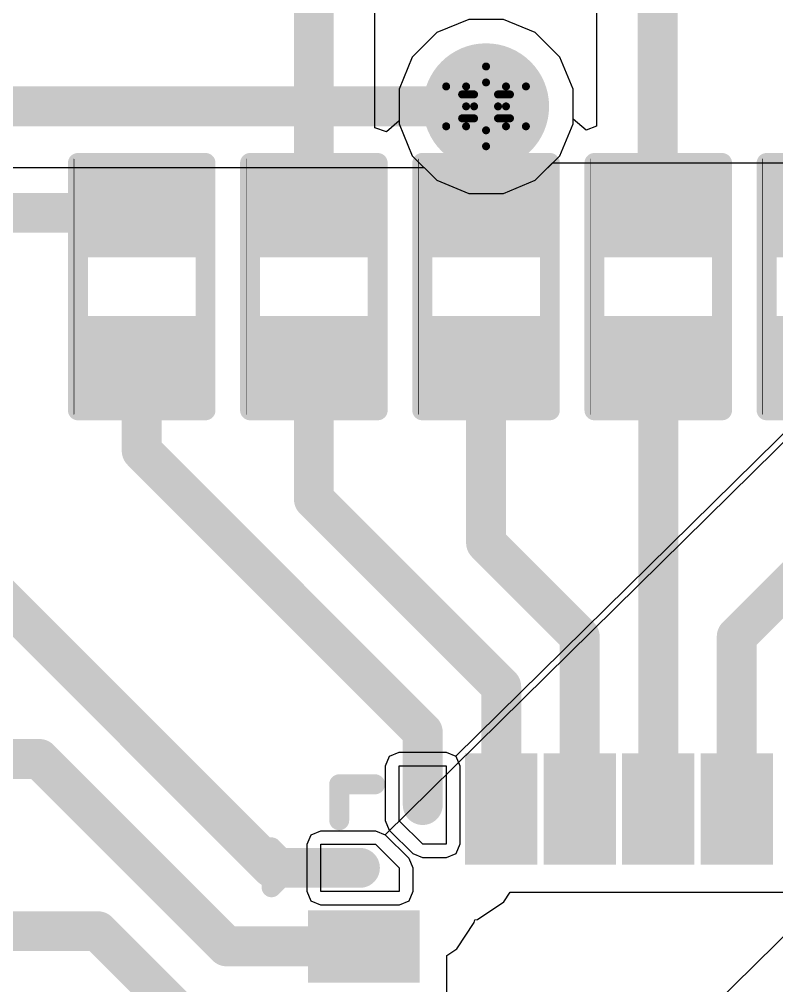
# Model space of a CAD drawing. Header units: inches. Extents: x -5 to 5328, y -4 to 5281.
# Drawn here: x 9.34 to 14.17, y 43.86 to 50.02 of the extents above; entities that cross this region are included whole.
import ezdxf

# ---------------------------------------------------------------- set-up
doc = ezdxf.new("R2010")
doc.units = ezdxf.units.IN
for name, color, linetype in [('Bottom Layer', 5, 'Continuous'), ('Bottom Solder', 6, 'Continuous'), ('Drill Drawing', 1, 'Continuous'), ('Layer 1', 16, 'Continuous'), ('Layer 2', 76, 'Continuous'), ('Top Layer', 1, 'Continuous'), ('Top Overlay', 2, 'Continuous'), ('Top Paste', 8, 'Continuous'), ('Top Solder', 216, 'Continuous'), ('Via Holes', 16, 'Continuous')]:
    doc.layers.add(name, color=color, linetype=linetype)

# ---------------------------------------------------------------- blocks, each defined once
blk = doc.blocks.new('28_UFQFPN__4_4__7')
at = {"layer": 'Top Layer'}
for points in [[(-0.85, 2.15), (-0.85, 1.6), (-1.15, 1.6), (-1.15, 2.15)], [(-0.35, 2.15), (-0.35, 1.6), (-0.65, 1.6), (-0.65, 2.15)], [(0.15, 2.15), (0.15, 1.6), (-0.15, 1.6), (-0.15, 2.15)], [(0.65, 2.15), (0.65, 1.6), (0.35, 1.6), (0.35, 2.15)], [(-1.45, 1.95), (-1.45, 1.85), (-1.55, 1.85), (-1.55, 1.95)], [(-1.95, 1.55), (-1.85, 1.55), (-1.85, 1.45), (-1.95, 1.45)], [(-2.15, 1.15), (-1.6, 1.15), (-1.6, 0.85), (-2.15, 0.85)]]:
    blk.add_hatch(color=1, dxfattribs=at).paths.add_polyline_path(points)
at = {"layer": 'Top Paste'}
for points in [[(-0.85, 2.15), (-0.85, 1.6), (-1.15, 1.6), (-1.15, 2.15)], [(-0.35, 2.15), (-0.35, 1.6), (-0.65, 1.6), (-0.65, 2.15)], [(0.15, 2.15), (0.15, 1.6), (-0.15, 1.6), (-0.15, 2.15)], [(0.65, 2.15), (0.65, 1.6), (0.35, 1.6), (0.35, 2.15)], [(-2.15, 1.15), (-1.6, 1.15), (-1.6, 0.85), (-2.15, 0.85)]]:
    blk.add_hatch(color=8, dxfattribs=at).paths.add_polyline_path(points)
at = {"layer": 'Top Solder'}
for points in [[(-0.77, 2.23), (-0.77, 1.52), (-1.23, 1.52), (-1.23, 2.23)], [(-0.27, 2.23), (-0.27, 1.52), (-0.73, 1.52), (-0.73, 2.23)], [(0.23, 2.23), (0.23, 1.52), (-0.23, 1.52), (-0.23, 2.23)], [(0.73, 2.23), (0.73, 1.52), (0.27, 1.52), (0.27, 2.23)], [(-2.23, 1.23), (-1.52, 1.23), (-1.52, 0.77), (-2.23, 0.77)]]:
    blk.add_hatch(color=216, dxfattribs=at).paths.add_polyline_path(points)
at = {"layer": 'Top Layer'}
for p, q in [((-1.65, 1.8), (-1.65, 2.15)), ((-1.65, 2.15), (-1.35, 2.15)), ((-1.35, 2.15), (-1.35, 1.65)), ((-1.5, 1.65), (-1.65, 1.8)), ((-2.15, 1.35), (-2.15, 1.65)), ((-2.15, 1.65), (-1.8, 1.65)), ((-1.8, 1.65), (-1.65, 1.5)), ((-1.35, 1.65), (-1.5, 1.65)), ((-1.65, 1.5), (-1.65, 1.35)), ((-1.65, 1.35), (-2.15, 1.35))]:
    blk.add_line(p, q, dxfattribs=at)
at = {"layer": 'Top Overlay'}
for points in [[(-2.032, 1.8034, 0.127, 0.127, 0), (-2.032, 2.032, 0.127, 0.127, 0)], [(-2.032, 2.032, 0.127, 0.127, 0), (-1.8034, 2.032, 0.127, 0.127, 0)], [(-2.4629, 1.6306, 0.127, 0.127, 0), (-2.3359, 1.5036, 0.127, 0.127, 0)], [(-2.4629, 1.3766, 0.127, 0.127, 0), (-2.4629, 1.6306, 0.127, 0.127, 0)], [(-2.4629, 1.3766, 0.127, 0.127, 0), (-2.3359, 1.5036, 0.127, 0.127, 0)]]:
    blk.add_lwpolyline(points, format="xyseb", dxfattribs=at)
for points in [[(-2.0638, 2.032, 0.0635, 0.0635, 1), (-2.0002, 2.032, 0.0635, 0.0635, 1)], [(-2.0638, 2.032, 0.0635, 0.0635, 1), (-2.0002, 2.032, 0.0635, 0.0635, 1)], [(-1.8352, 2.032, 0.0635, 0.0635, 1), (-1.7716, 2.032, 0.0635, 0.0635, 1)], [(-2.0638, 1.8034, 0.0635, 0.0635, 1), (-2.0002, 1.8034, 0.0635, 0.0635, 1)], [(-2.4947, 1.6306, 0.0635, 0.0635, 1), (-2.4312, 1.6306, 0.0635, 0.0635, 1)], [(-2.4947, 1.6306, 0.0635, 0.0635, 1), (-2.4312, 1.6306, 0.0635, 0.0635, 1)], [(-2.3677, 1.5036, 0.0635, 0.0635, 1), (-2.3042, 1.5036, 0.0635, 0.0635, 1)], [(-2.3677, 1.5036, 0.0635, 0.0635, 1), (-2.3042, 1.5036, 0.0635, 0.0635, 1)], [(-2.4947, 1.3766, 0.0635, 0.0635, 1), (-2.4312, 1.3766, 0.0635, 0.0635, 1)], [(-2.4947, 1.3766, 0.0635, 0.0635, 1), (-2.4312, 1.3766, 0.0635, 0.0635, 1)]]:
    blk.add_lwpolyline(points, format="xyseb", close=True, dxfattribs=at)
at = {"layer": 'Top Solder'}
for p, q in [((-1.7388, 1.7112), (5314.1234, 5237.7641)), ((-1.5888, -1.2888), (5314.1234, 5237.7641)), ((-1.2888, 2.2112), (5314.1234, 5237.7641)), ((-1.7112, 2.2112), (-1.65, 2.2366)), ((-1.65, 2.2366), (-1.35, 2.2366)), ((-1.35, 2.2366), (-1.2888, 2.2112)), ((-1.7366, 2.15), (-1.7112, 2.2112)), ((-1.2888, 2.2112), (-1.2634, 2.15)), ((-1.7366, 1.8), (-1.7366, 2.15)), ((-1.2634, 2.15), (-1.2634, 1.65)), ((-1.7112, 1.7388), (-1.7366, 1.8)), ((-2.2112, 1.7112), (-2.15, 1.7366)), ((-2.15, 1.7366), (-1.8, 1.7366)), ((-1.8, 1.7366), (-1.7388, 1.7112)), ((-1.5612, 1.5888), (-1.7112, 1.7388)), ((-2.2366, 1.65), (-2.2112, 1.7112)), ((-1.7388, 1.7112), (-1.5888, 1.5612)), ((-2.2366, 1.35), (-2.2366, 1.65)), ((-1.2634, 1.65), (-1.2888, 1.5888)), ((-1.5888, 1.5612), (-1.5634, 1.5)), ((-1.5, 1.5634), (-1.5612, 1.5888)), ((-1.35, 1.5634), (-1.5, 1.5634)), ((-1.2888, 1.5888), (-1.35, 1.5634)), ((-1.5634, 1.5), (-1.5634, 1.35)), ((-2.2112, 1.2888), (-2.2366, 1.35)), ((-1.5634, 1.35), (-1.5888, 1.2888)), ((-2.15, 1.2634), (-2.2112, 1.2888)), ((-1.65, 1.2634), (-2.15, 1.2634)), ((-1.5888, 1.2888), (-1.65, 1.2634))]:
    blk.add_line(p, q, dxfattribs=at)
blk = doc.blocks.new('R___0402_48')
at = {"layer": 'Top Layer'}
for points in [[(-0.6985, -0.3175), (-0.6985, 0.3175), (-0.2413, 0.3175), (-0.2413, -0.3175)], [(0.2413, -0.3175), (0.2413, 0.3175), (0.6985, 0.3175), (0.6985, -0.3175)]]:
    blk.add_hatch(color=1, dxfattribs=at).paths.add_polyline_path(points)
at = {"layer": 'Top Paste'}
for points in [[(-0.6985, -0.3175), (-0.6985, 0.3175), (-0.2413, 0.3175), (-0.2413, -0.3175)], [(0.2413, -0.3175), (0.2413, 0.3175), (0.6985, 0.3175), (0.6985, -0.3175)]]:
    blk.add_hatch(color=8, dxfattribs=at).paths.add_polyline_path(points)
at = {"layer": 'Top Solder'}
for points in [[(-0.7535, -0.3725), (-0.7535, 0.3725), (-0.1863, 0.3725), (-0.1863, -0.3725)], [(0.1863, -0.3725), (0.1863, 0.3725), (0.7535, 0.3725), (0.7535, -0.3725)]]:
    blk.add_hatch(color=216, dxfattribs=at).paths.add_polyline_path(points)
at = {"layer": 'Top Overlay'}
for points in [[(-0.7874, -0.4064, 0.127, 0.127, 0), (-0.7874, 0.4064, 0.127, 0.127, 0)], [(0.7874, 0.4064, 0.127, 0.127, 0), (-0.7874, 0.4064, 0.127, 0.127, 0)], [(0.7874, -0.4064, 0.127, 0.127, 0), (0.7874, 0.4064, 0.127, 0.127, 0)], [(0.7874, -0.4064, 0.127, 0.127, 0), (-0.7874, -0.4064, 0.127, 0.127, 0)], [(0.8128, -0.4318, 0.00323, 0.00323, 0), (-0.8128, -0.4318, 0.00323, 0.00323, 0)]]:
    blk.add_lwpolyline(points, format="xyseb", dxfattribs=at)
for points in [[(-0.8191, 0.4064, 0.0635, 0.0635, 1), (-0.7556, 0.4064, 0.0635, 0.0635, 1)], [(-0.8191, 0.4064, 0.0635, 0.0635, 1), (-0.7556, 0.4064, 0.0635, 0.0635, 1)], [(0.7556, 0.4064, 0.0635, 0.0635, 1), (0.8191, 0.4064, 0.0635, 0.0635, 1)], [(0.7556, 0.4064, 0.0635, 0.0635, 1), (0.8191, 0.4064, 0.0635, 0.0635, 1)], [(-0.8191, -0.4064, 0.0635, 0.0635, 1), (-0.7556, -0.4064, 0.0635, 0.0635, 1)], [(-0.8191, -0.4064, 0.0635, 0.0635, 1), (-0.7556, -0.4064, 0.0635, 0.0635, 1)], [(0.7556, -0.4064, 0.0635, 0.0635, 1), (0.8191, -0.4064, 0.0635, 0.0635, 1)], [(0.7556, -0.4064, 0.0635, 0.0635, 1), (0.8191, -0.4064, 0.0635, 0.0635, 1)], [(-0.8136, -0.4318, 0.00161, 0.00161, 1), (-0.812, -0.4318, 0.00161, 0.00161, 1)], [(0.812, -0.4318, 0.00161, 0.00161, 1), (0.8136, -0.4318, 0.00161, 0.00161, 1)]]:
    blk.add_lwpolyline(points, format="xyseb", close=True, dxfattribs=at)
blk = doc.blocks.new('R___0402_50')
at = {"layer": 'Top Layer'}
for points in [[(-0.6985, -0.3175), (-0.6985, 0.3175), (-0.2413, 0.3175), (-0.2413, -0.3175)], [(0.2413, -0.3175), (0.2413, 0.3175), (0.6985, 0.3175), (0.6985, -0.3175)]]:
    blk.add_hatch(color=1, dxfattribs=at).paths.add_polyline_path(points)
at = {"layer": 'Top Paste'}
for points in [[(-0.6985, -0.3175), (-0.6985, 0.3175), (-0.2413, 0.3175), (-0.2413, -0.3175)], [(0.2413, -0.3175), (0.2413, 0.3175), (0.6985, 0.3175), (0.6985, -0.3175)]]:
    blk.add_hatch(color=8, dxfattribs=at).paths.add_polyline_path(points)
at = {"layer": 'Top Solder'}
for points in [[(-0.7535, -0.3725), (-0.7535, 0.3725), (-0.1863, 0.3725), (-0.1863, -0.3725)], [(0.1863, -0.3725), (0.1863, 0.3725), (0.7535, 0.3725), (0.7535, -0.3725)]]:
    blk.add_hatch(color=216, dxfattribs=at).paths.add_polyline_path(points)
at = {"layer": 'Top Overlay'}
for points in [[(-0.7874, -0.4064, 0.127, 0.127, 0), (-0.7874, 0.4064, 0.127, 0.127, 0)], [(0.7874, 0.4064, 0.127, 0.127, 0), (-0.7874, 0.4064, 0.127, 0.127, 0)], [(0.7874, -0.4064, 0.127, 0.127, 0), (0.7874, 0.4064, 0.127, 0.127, 0)], [(0.7874, -0.4064, 0.127, 0.127, 0), (-0.7874, -0.4064, 0.127, 0.127, 0)], [(0.8128, -0.4318, 0.00323, 0.00323, 0), (-0.8128, -0.4318, 0.00323, 0.00323, 0)]]:
    blk.add_lwpolyline(points, format="xyseb", dxfattribs=at)
for points in [[(-0.8191, 0.4064, 0.0635, 0.0635, 1), (-0.7556, 0.4064, 0.0635, 0.0635, 1)], [(-0.8191, 0.4064, 0.0635, 0.0635, 1), (-0.7556, 0.4064, 0.0635, 0.0635, 1)], [(0.7556, 0.4064, 0.0635, 0.0635, 1), (0.8191, 0.4064, 0.0635, 0.0635, 1)], [(0.7556, 0.4064, 0.0635, 0.0635, 1), (0.8191, 0.4064, 0.0635, 0.0635, 1)], [(-0.8191, -0.4064, 0.0635, 0.0635, 1), (-0.7556, -0.4064, 0.0635, 0.0635, 1)], [(-0.8191, -0.4064, 0.0635, 0.0635, 1), (-0.7556, -0.4064, 0.0635, 0.0635, 1)], [(0.7556, -0.4064, 0.0635, 0.0635, 1), (0.8191, -0.4064, 0.0635, 0.0635, 1)], [(0.7556, -0.4064, 0.0635, 0.0635, 1), (0.8191, -0.4064, 0.0635, 0.0635, 1)], [(-0.8136, -0.4318, 0.00161, 0.00161, 1), (-0.812, -0.4318, 0.00161, 0.00161, 1)], [(0.812, -0.4318, 0.00161, 0.00161, 1), (0.8136, -0.4318, 0.00161, 0.00161, 1)]]:
    blk.add_lwpolyline(points, format="xyseb", close=True, dxfattribs=at)
blk = doc.blocks.new('R___0402_52')
at = {"layer": 'Top Layer'}
for points in [[(-0.6985, -0.3175), (-0.6985, 0.3175), (-0.2413, 0.3175), (-0.2413, -0.3175)], [(0.2413, -0.3175), (0.2413, 0.3175), (0.6985, 0.3175), (0.6985, -0.3175)]]:
    blk.add_hatch(color=1, dxfattribs=at).paths.add_polyline_path(points)
at = {"layer": 'Top Paste'}
for points in [[(-0.6985, -0.3175), (-0.6985, 0.3175), (-0.2413, 0.3175), (-0.2413, -0.3175)], [(0.2413, -0.3175), (0.2413, 0.3175), (0.6985, 0.3175), (0.6985, -0.3175)]]:
    blk.add_hatch(color=8, dxfattribs=at).paths.add_polyline_path(points)
at = {"layer": 'Top Solder'}
for points in [[(-0.7535, -0.3725), (-0.7535, 0.3725), (-0.1863, 0.3725), (-0.1863, -0.3725)], [(0.1863, -0.3725), (0.1863, 0.3725), (0.7535, 0.3725), (0.7535, -0.3725)]]:
    blk.add_hatch(color=216, dxfattribs=at).paths.add_polyline_path(points)
at = {"layer": 'Top Overlay'}
for points in [[(-0.7874, -0.4064, 0.127, 0.127, 0), (-0.7874, 0.4064, 0.127, 0.127, 0)], [(0.7874, 0.4064, 0.127, 0.127, 0), (-0.7874, 0.4064, 0.127, 0.127, 0)], [(0.7874, -0.4064, 0.127, 0.127, 0), (0.7874, 0.4064, 0.127, 0.127, 0)], [(0.7874, -0.4064, 0.127, 0.127, 0), (-0.7874, -0.4064, 0.127, 0.127, 0)], [(0.8128, -0.4318, 0.00323, 0.00323, 0), (-0.8128, -0.4318, 0.00323, 0.00323, 0)]]:
    blk.add_lwpolyline(points, format="xyseb", dxfattribs=at)
for points in [[(-0.8191, 0.4064, 0.0635, 0.0635, 1), (-0.7556, 0.4064, 0.0635, 0.0635, 1)], [(-0.8191, 0.4064, 0.0635, 0.0635, 1), (-0.7556, 0.4064, 0.0635, 0.0635, 1)], [(0.7556, 0.4064, 0.0635, 0.0635, 1), (0.8191, 0.4064, 0.0635, 0.0635, 1)], [(0.7556, 0.4064, 0.0635, 0.0635, 1), (0.8191, 0.4064, 0.0635, 0.0635, 1)], [(-0.8191, -0.4064, 0.0635, 0.0635, 1), (-0.7556, -0.4064, 0.0635, 0.0635, 1)], [(-0.8191, -0.4064, 0.0635, 0.0635, 1), (-0.7556, -0.4064, 0.0635, 0.0635, 1)], [(0.7556, -0.4064, 0.0635, 0.0635, 1), (0.8191, -0.4064, 0.0635, 0.0635, 1)], [(0.7556, -0.4064, 0.0635, 0.0635, 1), (0.8191, -0.4064, 0.0635, 0.0635, 1)], [(-0.8136, -0.4318, 0.00161, 0.00161, 1), (-0.812, -0.4318, 0.00161, 0.00161, 1)], [(0.812, -0.4318, 0.00161, 0.00161, 1), (0.8136, -0.4318, 0.00161, 0.00161, 1)]]:
    blk.add_lwpolyline(points, format="xyseb", close=True, dxfattribs=at)
blk = doc.blocks.new('R___0402_55')
at = {"layer": 'Top Layer'}
for points in [[(-0.6985, -0.3175), (-0.6985, 0.3175), (-0.2413, 0.3175), (-0.2413, -0.3175)], [(0.2413, -0.3175), (0.2413, 0.3175), (0.6985, 0.3175), (0.6985, -0.3175)]]:
    blk.add_hatch(color=1, dxfattribs=at).paths.add_polyline_path(points)
at = {"layer": 'Top Paste'}
for points in [[(-0.6985, -0.3175), (-0.6985, 0.3175), (-0.2413, 0.3175), (-0.2413, -0.3175)], [(0.2413, -0.3175), (0.2413, 0.3175), (0.6985, 0.3175), (0.6985, -0.3175)]]:
    blk.add_hatch(color=8, dxfattribs=at).paths.add_polyline_path(points)
at = {"layer": 'Top Solder'}
for points in [[(-0.7535, -0.3725), (-0.7535, 0.3725), (-0.1863, 0.3725), (-0.1863, -0.3725)], [(0.1863, -0.3725), (0.1863, 0.3725), (0.7535, 0.3725), (0.7535, -0.3725)]]:
    blk.add_hatch(color=216, dxfattribs=at).paths.add_polyline_path(points)
at = {"layer": 'Top Overlay'}
for points in [[(-0.7874, -0.4064, 0.127, 0.127, 0), (-0.7874, 0.4064, 0.127, 0.127, 0)], [(0.7874, 0.4064, 0.127, 0.127, 0), (-0.7874, 0.4064, 0.127, 0.127, 0)], [(0.7874, -0.4064, 0.127, 0.127, 0), (0.7874, 0.4064, 0.127, 0.127, 0)], [(0.7874, -0.4064, 0.127, 0.127, 0), (-0.7874, -0.4064, 0.127, 0.127, 0)], [(0.8128, -0.4318, 0.00323, 0.00323, 0), (-0.8128, -0.4318, 0.00323, 0.00323, 0)]]:
    blk.add_lwpolyline(points, format="xyseb", dxfattribs=at)
for points in [[(-0.8191, 0.4064, 0.0635, 0.0635, 1), (-0.7556, 0.4064, 0.0635, 0.0635, 1)], [(-0.8191, 0.4064, 0.0635, 0.0635, 1), (-0.7556, 0.4064, 0.0635, 0.0635, 1)], [(0.7556, 0.4064, 0.0635, 0.0635, 1), (0.8191, 0.4064, 0.0635, 0.0635, 1)], [(0.7556, 0.4064, 0.0635, 0.0635, 1), (0.8191, 0.4064, 0.0635, 0.0635, 1)], [(-0.8191, -0.4064, 0.0635, 0.0635, 1), (-0.7556, -0.4064, 0.0635, 0.0635, 1)], [(-0.8191, -0.4064, 0.0635, 0.0635, 1), (-0.7556, -0.4064, 0.0635, 0.0635, 1)], [(0.7556, -0.4064, 0.0635, 0.0635, 1), (0.8191, -0.4064, 0.0635, 0.0635, 1)], [(0.7556, -0.4064, 0.0635, 0.0635, 1), (0.8191, -0.4064, 0.0635, 0.0635, 1)], [(-0.8136, -0.4318, 0.00161, 0.00161, 1), (-0.812, -0.4318, 0.00161, 0.00161, 1)], [(0.812, -0.4318, 0.00161, 0.00161, 1), (0.8136, -0.4318, 0.00161, 0.00161, 1)]]:
    blk.add_lwpolyline(points, format="xyseb", close=True, dxfattribs=at)
blk = doc.blocks.new('R___0402_57')
at = {"layer": 'Top Layer'}
for points in [[(-0.6985, -0.3175), (-0.6985, 0.3175), (-0.2413, 0.3175), (-0.2413, -0.3175)], [(0.2413, -0.3175), (0.2413, 0.3175), (0.6985, 0.3175), (0.6985, -0.3175)]]:
    blk.add_hatch(color=1, dxfattribs=at).paths.add_polyline_path(points)
at = {"layer": 'Top Paste'}
for points in [[(-0.6985, -0.3175), (-0.6985, 0.3175), (-0.2413, 0.3175), (-0.2413, -0.3175)], [(0.2413, -0.3175), (0.2413, 0.3175), (0.6985, 0.3175), (0.6985, -0.3175)]]:
    blk.add_hatch(color=8, dxfattribs=at).paths.add_polyline_path(points)
at = {"layer": 'Top Solder'}
for points in [[(-0.7535, -0.3725), (-0.7535, 0.3725), (-0.1863, 0.3725), (-0.1863, -0.3725)], [(0.1863, -0.3725), (0.1863, 0.3725), (0.7535, 0.3725), (0.7535, -0.3725)]]:
    blk.add_hatch(color=216, dxfattribs=at).paths.add_polyline_path(points)
at = {"layer": 'Top Overlay'}
for points in [[(-0.7874, -0.4064, 0.127, 0.127, 0), (-0.7874, 0.4064, 0.127, 0.127, 0)], [(0.7874, 0.4064, 0.127, 0.127, 0), (-0.7874, 0.4064, 0.127, 0.127, 0)], [(0.7874, -0.4064, 0.127, 0.127, 0), (0.7874, 0.4064, 0.127, 0.127, 0)], [(0.7874, -0.4064, 0.127, 0.127, 0), (-0.7874, -0.4064, 0.127, 0.127, 0)], [(0.8128, -0.4318, 0.00323, 0.00323, 0), (-0.8128, -0.4318, 0.00323, 0.00323, 0)]]:
    blk.add_lwpolyline(points, format="xyseb", dxfattribs=at)
for points in [[(-0.8191, 0.4064, 0.0635, 0.0635, 1), (-0.7556, 0.4064, 0.0635, 0.0635, 1)], [(-0.8191, 0.4064, 0.0635, 0.0635, 1), (-0.7556, 0.4064, 0.0635, 0.0635, 1)], [(0.7556, 0.4064, 0.0635, 0.0635, 1), (0.8191, 0.4064, 0.0635, 0.0635, 1)], [(0.7556, 0.4064, 0.0635, 0.0635, 1), (0.8191, 0.4064, 0.0635, 0.0635, 1)], [(-0.8191, -0.4064, 0.0635, 0.0635, 1), (-0.7556, -0.4064, 0.0635, 0.0635, 1)], [(-0.8191, -0.4064, 0.0635, 0.0635, 1), (-0.7556, -0.4064, 0.0635, 0.0635, 1)], [(0.7556, -0.4064, 0.0635, 0.0635, 1), (0.8191, -0.4064, 0.0635, 0.0635, 1)], [(0.7556, -0.4064, 0.0635, 0.0635, 1), (0.8191, -0.4064, 0.0635, 0.0635, 1)], [(-0.8136, -0.4318, 0.00161, 0.00161, 1), (-0.812, -0.4318, 0.00161, 0.00161, 1)], [(0.812, -0.4318, 0.00161, 0.00161, 1), (0.8136, -0.4318, 0.00161, 0.00161, 1)]]:
    blk.add_lwpolyline(points, format="xyseb", close=True, dxfattribs=at)

msp = doc.modelspace()

# ---------------------------------------------------------------- hatches: boundary and pattern name
at = {"layer": 'Bottom Layer'}
h = msp.add_hatch(color=5, dxfattribs=at)
edge = h.paths.add_edge_path()
edge.add_arc((12.3149, 49.4633), 0.3, 0, 360)
at = {"layer": 'Bottom Solder'}
h = msp.add_hatch(color=6, dxfattribs=at)
edge = h.paths.add_edge_path()
edge.add_arc((12.3149, 49.4633), 0.4016, 0, 360)
at = {"layer": 'Layer 1'}
h = msp.add_hatch(color=16, dxfattribs=at)
edge = h.paths.add_edge_path()
edge.add_arc((12.3149, 49.4633), 0.3, 0, 360)
at = {"layer": 'Layer 2'}
h = msp.add_hatch(color=76, dxfattribs=at)
edge = h.paths.add_edge_path()
edge.add_arc((12.3149, 49.4633), 0.3, 0, 360)
at = {"layer": 'Top Layer'}
h = msp.add_hatch(color=1, dxfattribs=at)
edge = h.paths.add_edge_path()
edge.add_arc((12.3149, 49.4633), 0.3, 0, 360)
at = {"layer": 'Top Solder'}
h = msp.add_hatch(color=216, dxfattribs=at)
edge = h.paths.add_edge_path()
edge.add_arc((12.3149, 49.4633), 0.4016, 0, 360)
at = {"layer": 'Via Holes'}
h = msp.add_hatch(color=7, dxfattribs=at)
edge = h.paths.add_edge_path()
edge.add_arc((12.3149, 49.4633), 0.15, 0, 360)

# ---------------------------------------------------------------- linework, layer by layer
at = {"layer": 'Bottom Layer'}
for p, q in [((12.6287, 48.9937), (12.7381, 49.103)), ((12.7381, 49.103), (18.5087, 49.103)), ((5.5213, 49.0748), (11.9199, 49.0748)), ((11.9199, 49.0748), (12.0011, 48.9937)), ((12.0011, 48.9937), (12.2047, 48.9093)), ((12.4251, 48.9093), (12.6287, 48.9937)), ((12.2047, 48.9093), (12.4251, 48.9093))]:
    msp.add_line(p, q, dxfattribs=at)
msp.add_lwpolyline([(5.3604, 49.4633, 0.254, 0.254, 0), (12.3149, 49.4633, 0.254, 0.254, 0)], format="xyseb", dxfattribs=at)
msp.add_lwpolyline([(12.2514, 49.4633, 0.127, 0.127, 1), (12.3784, 49.4633, 0.127, 0.127, 1)], format="xyseb", close=True, dxfattribs=at)
at = {"layer": 'Drill Drawing'}
for points in [[(12.1879, 49.5903, 0.0508, 0.0508, 0), (12.3149, 49.7173, 0.0508, 0.0508, 0)], [(12.3149, 49.7173, 0.0508, 0.0508, 0), (12.4419, 49.5903, 0.0508, 0.0508, 0)], [(12.0609, 49.5903, 0.0508, 0.0508, 0), (12.1879, 49.4633, 0.0508, 0.0508, 0)], [(12.0609, 49.5903, 0.0508, 0.0508, 0), (12.1879, 49.5903, 0.0508, 0.0508, 0)], [(12.2387, 49.5395, 0.0508, 0.0508, 0), (12.3149, 49.6157, 0.0508, 0.0508, 0)], [(12.3149, 49.6157, 0.0508, 0.0508, 0), (12.3911, 49.5395, 0.0508, 0.0508, 0)], [(12.4419, 49.5903, 0.0508, 0.0508, 0), (12.5689, 49.5903, 0.0508, 0.0508, 0)], [(12.4419, 49.4633, 0.0508, 0.0508, 0), (12.5689, 49.5903, 0.0508, 0.0508, 0)], [(12.1625, 49.5395, 0.0508, 0.0508, 0), (12.2387, 49.4633, 0.0508, 0.0508, 0)], [(12.1625, 49.5395, 0.0508, 0.0508, 0), (12.2387, 49.5395, 0.0508, 0.0508, 0)], [(12.3911, 49.5395, 0.0508, 0.0508, 0), (12.4673, 49.5395, 0.0508, 0.0508, 0)], [(12.3911, 49.4633, 0.0508, 0.0508, 0), (12.4673, 49.5395, 0.0508, 0.0508, 0)], [(12.0609, 49.3363, 0.0508, 0.0508, 0), (12.1879, 49.4633, 0.0508, 0.0508, 0)], [(12.1625, 49.3871, 0.0508, 0.0508, 0), (12.2387, 49.4633, 0.0508, 0.0508, 0)], [(12.3911, 49.4633, 0.0508, 0.0508, 0), (12.4673, 49.3871, 0.0508, 0.0508, 0)], [(12.4419, 49.4633, 0.0508, 0.0508, 0), (12.5689, 49.3363, 0.0508, 0.0508, 0)], [(12.1625, 49.3871, 0.0508, 0.0508, 0), (12.2387, 49.3871, 0.0508, 0.0508, 0)], [(12.2387, 49.3871, 0.0508, 0.0508, 0), (12.3149, 49.3109, 0.0508, 0.0508, 0)], [(12.3149, 49.3109, 0.0508, 0.0508, 0), (12.3911, 49.3871, 0.0508, 0.0508, 0)], [(12.3911, 49.3871, 0.0508, 0.0508, 0), (12.4673, 49.3871, 0.0508, 0.0508, 0)], [(12.0609, 49.3363, 0.0508, 0.0508, 0), (12.1879, 49.3363, 0.0508, 0.0508, 0)], [(12.1879, 49.3363, 0.0508, 0.0508, 0), (12.3149, 49.2093, 0.0508, 0.0508, 0)], [(12.3149, 49.2093, 0.0508, 0.0508, 0), (12.4419, 49.3363, 0.0508, 0.0508, 0)], [(12.4419, 49.3363, 0.0508, 0.0508, 0), (12.5689, 49.3363, 0.0508, 0.0508, 0)]]:
    msp.add_lwpolyline(points, format="xyseb", dxfattribs=at)
for points in [[(12.3022, 49.7173, 0.0254, 0.0254, 1), (12.3276, 49.7173, 0.0254, 0.0254, 1)], [(12.3022, 49.7173, 0.0254, 0.0254, 1), (12.3276, 49.7173, 0.0254, 0.0254, 1)], [(12.0482, 49.5903, 0.0254, 0.0254, 1), (12.0736, 49.5903, 0.0254, 0.0254, 1)], [(12.0482, 49.5903, 0.0254, 0.0254, 1), (12.0736, 49.5903, 0.0254, 0.0254, 1)], [(12.1752, 49.5903, 0.0254, 0.0254, 1), (12.2006, 49.5903, 0.0254, 0.0254, 1)], [(12.1752, 49.5903, 0.0254, 0.0254, 1), (12.2006, 49.5903, 0.0254, 0.0254, 1)], [(12.3022, 49.6157, 0.0254, 0.0254, 1), (12.3276, 49.6157, 0.0254, 0.0254, 1)], [(12.3022, 49.6157, 0.0254, 0.0254, 1), (12.3276, 49.6157, 0.0254, 0.0254, 1)], [(12.4292, 49.5903, 0.0254, 0.0254, 1), (12.4546, 49.5903, 0.0254, 0.0254, 1)], [(12.4292, 49.5903, 0.0254, 0.0254, 1), (12.4546, 49.5903, 0.0254, 0.0254, 1)], [(12.5562, 49.5903, 0.0254, 0.0254, 1), (12.5816, 49.5903, 0.0254, 0.0254, 1)], [(12.5562, 49.5903, 0.0254, 0.0254, 1), (12.5816, 49.5903, 0.0254, 0.0254, 1)], [(12.1498, 49.5395, 0.0254, 0.0254, 1), (12.1752, 49.5395, 0.0254, 0.0254, 1)], [(12.1498, 49.5395, 0.0254, 0.0254, 1), (12.1752, 49.5395, 0.0254, 0.0254, 1)], [(12.226, 49.5395, 0.0254, 0.0254, 1), (12.2514, 49.5395, 0.0254, 0.0254, 1)], [(12.226, 49.5395, 0.0254, 0.0254, 1), (12.2514, 49.5395, 0.0254, 0.0254, 1)], [(12.3784, 49.5395, 0.0254, 0.0254, 1), (12.4038, 49.5395, 0.0254, 0.0254, 1)], [(12.3784, 49.5395, 0.0254, 0.0254, 1), (12.4038, 49.5395, 0.0254, 0.0254, 1)], [(12.4546, 49.5395, 0.0254, 0.0254, 1), (12.48, 49.5395, 0.0254, 0.0254, 1)], [(12.4546, 49.5395, 0.0254, 0.0254, 1), (12.48, 49.5395, 0.0254, 0.0254, 1)], [(12.1752, 49.4633, 0.0254, 0.0254, 1), (12.2006, 49.4633, 0.0254, 0.0254, 1)], [(12.1752, 49.4633, 0.0254, 0.0254, 1), (12.2006, 49.4633, 0.0254, 0.0254, 1)], [(12.226, 49.4633, 0.0254, 0.0254, 1), (12.2514, 49.4633, 0.0254, 0.0254, 1)], [(12.226, 49.4633, 0.0254, 0.0254, 1), (12.2514, 49.4633, 0.0254, 0.0254, 1)], [(12.3784, 49.4633, 0.0254, 0.0254, 1), (12.4038, 49.4633, 0.0254, 0.0254, 1)], [(12.3784, 49.4633, 0.0254, 0.0254, 1), (12.4038, 49.4633, 0.0254, 0.0254, 1)], [(12.4292, 49.4633, 0.0254, 0.0254, 1), (12.4546, 49.4633, 0.0254, 0.0254, 1)], [(12.4292, 49.4633, 0.0254, 0.0254, 1), (12.4546, 49.4633, 0.0254, 0.0254, 1)], [(12.1498, 49.3871, 0.0254, 0.0254, 1), (12.1752, 49.3871, 0.0254, 0.0254, 1)], [(12.1498, 49.3871, 0.0254, 0.0254, 1), (12.1752, 49.3871, 0.0254, 0.0254, 1)], [(12.226, 49.3871, 0.0254, 0.0254, 1), (12.2514, 49.3871, 0.0254, 0.0254, 1)], [(12.226, 49.3871, 0.0254, 0.0254, 1), (12.2514, 49.3871, 0.0254, 0.0254, 1)], [(12.3784, 49.3871, 0.0254, 0.0254, 1), (12.4038, 49.3871, 0.0254, 0.0254, 1)], [(12.3784, 49.3871, 0.0254, 0.0254, 1), (12.4038, 49.3871, 0.0254, 0.0254, 1)], [(12.4546, 49.3871, 0.0254, 0.0254, 1), (12.48, 49.3871, 0.0254, 0.0254, 1)], [(12.4546, 49.3871, 0.0254, 0.0254, 1), (12.48, 49.3871, 0.0254, 0.0254, 1)], [(12.0482, 49.3363, 0.0254, 0.0254, 1), (12.0736, 49.3363, 0.0254, 0.0254, 1)], [(12.0482, 49.3363, 0.0254, 0.0254, 1), (12.0736, 49.3363, 0.0254, 0.0254, 1)], [(12.1752, 49.3363, 0.0254, 0.0254, 1), (12.2006, 49.3363, 0.0254, 0.0254, 1)], [(12.1752, 49.3363, 0.0254, 0.0254, 1), (12.2006, 49.3363, 0.0254, 0.0254, 1)], [(12.4292, 49.3363, 0.0254, 0.0254, 1), (12.4546, 49.3363, 0.0254, 0.0254, 1)], [(12.4292, 49.3363, 0.0254, 0.0254, 1), (12.4546, 49.3363, 0.0254, 0.0254, 1)], [(12.5562, 49.3363, 0.0254, 0.0254, 1), (12.5816, 49.3363, 0.0254, 0.0254, 1)], [(12.5562, 49.3363, 0.0254, 0.0254, 1), (12.5816, 49.3363, 0.0254, 0.0254, 1)], [(12.3022, 49.3109, 0.0254, 0.0254, 1), (12.3276, 49.3109, 0.0254, 0.0254, 1)], [(12.3022, 49.3109, 0.0254, 0.0254, 1), (12.3276, 49.3109, 0.0254, 0.0254, 1)], [(12.3022, 49.2093, 0.0254, 0.0254, 1), (12.3276, 49.2093, 0.0254, 0.0254, 1)], [(12.3022, 49.2093, 0.0254, 0.0254, 1), (12.3276, 49.2093, 0.0254, 0.0254, 1)]]:
    msp.add_lwpolyline(points, format="xyseb", close=True, dxfattribs=at)
at = {"layer": 'Layer 1'}
for p, q in [((12.2047, 50.0173), (12.0011, 49.933)), ((12.4251, 50.0173), (12.2047, 50.0173)), ((12.6287, 49.933), (12.4251, 50.0173)), ((12.0011, 49.933), (11.8453, 49.7771)), ((12.7846, 49.7771), (12.6287, 49.933)), ((11.8453, 49.7771), (11.7609, 49.5735)), ((12.8689, 49.5735), (12.7846, 49.7771)), ((11.7609, 49.5735), (11.7609, 49.3531)), ((12.8689, 49.3531), (12.8689, 49.5735)), ((11.7609, 49.3531), (11.8453, 49.1495)), ((12.7846, 49.1495), (12.8689, 49.3531)), ((11.8453, 49.1495), (12.0011, 48.9937)), ((12.6287, 48.9937), (12.7846, 49.1495)), ((12.0011, 48.9937), (12.2047, 48.9093)), ((12.4251, 48.9093), (12.6287, 48.9937)), ((12.2047, 48.9093), (12.4251, 48.9093))]:
    msp.add_line(p, q, dxfattribs=at)
at = {"layer": 'Layer 2'}
for p, q in [((12.2047, 50.0173), (12.0011, 49.933)), ((12.4251, 50.0173), (12.2047, 50.0173)), ((12.6287, 49.933), (12.4251, 50.0173)), ((12.0011, 49.933), (11.8453, 49.7771)), ((12.7846, 49.7771), (12.6287, 49.933)), ((11.8453, 49.7771), (11.7609, 49.5735)), ((12.8689, 49.5735), (12.7846, 49.7771)), ((11.7609, 49.5735), (11.7609, 49.3531)), ((12.8689, 49.3531), (12.8689, 49.5735)), ((11.7609, 49.3531), (11.8453, 49.1495)), ((12.7846, 49.1495), (12.8689, 49.3531)), ((11.8453, 49.1495), (12.0011, 48.9937)), ((12.6287, 48.9937), (12.7846, 49.1495)), ((12.0011, 48.9937), (12.2047, 48.9093)), ((12.4251, 48.9093), (12.6287, 48.9937)), ((12.2047, 48.9093), (12.4251, 48.9093))]:
    msp.add_line(p, q, dxfattribs=at)
at = {"layer": 'Top Layer'}
for p, q in [((13.0189, 51.4606), (13.0189, 49.3364)), ((11.6067, 49.3259), (11.6067, 50.8603)), ((12.2047, 50.0173), (12.0011, 49.933)), ((12.4251, 50.0173), (12.2047, 50.0173)), ((12.6287, 49.933), (12.4251, 50.0173)), ((12.0011, 49.933), (11.8453, 49.7771)), ((12.7846, 49.7771), (12.6287, 49.933)), ((11.8453, 49.7771), (11.7609, 49.5735)), ((12.8689, 49.5735), (12.7846, 49.7771)), ((11.7609, 49.5735), (11.7609, 49.3717)), ((12.8689, 49.3814), (12.8689, 49.5735)), ((11.7609, 49.3717), (11.6804, 49.3022)), ((12.9534, 49.3117), (12.8689, 49.3814)), ((11.6804, 49.3022), (11.6067, 49.3259)), ((13.0189, 49.3364), (12.9534, 49.3117)), ((12.4279, 44.3987), (12.4695, 44.461)), ((12.4695, 44.461), (14.3538, 44.461)), ((12.2598, 44.2865), (12.4279, 44.3987)), ((12.1279, 44.0987), (12.2402, 44.2668)), ((12.2402, 44.2668), (12.2434, 44.2832)), ((12.2434, 44.2832), (12.2598, 44.2865)), ((12.0656, 44.0571), (12.1279, 44.0987)), ((12.0656, 43.211), (12.0656, 44.0571))]:
    msp.add_line(p, q, dxfattribs=at)
for points in [[(13.4074, 48.7899, 0.254, 0.254, 0), (13.4074, 51.4606, 0.254, 0.254, 0)], [(11.2182, 48.7857, 0.254, 0.254, 0), (11.2182, 50.8603, 0.254, 0.254, 0)], [(12.3149, 48.7857, 0.254, 0.254, 0), (12.3149, 49.4633, 0.254, 0.254, 0)], [(13.4074, 48.7899, 0.254, 0.254, 0), (13.4116, 48.7857, 0.254, 0.254, 0)], [(7.642, 48.7857, 0.254, 0.254, 0), (10.1215, 48.7857, 0.254, 0.254, 0)], [(7.4454, 48.1211, 0.254, 0.254, 0), (10.9516, 44.615, 0.254, 0.254, 0)], [(10.1215, 47.2702, 0.254, 0.254, 0), (10.1215, 47.8459, 0.254, 0.254, 0)], [(11.2182, 46.9623, 0.254, 0.254, 0), (11.2182, 47.8459, 0.254, 0.254, 0)], [(12.3149, 46.6842, 0.254, 0.254, 0), (12.3149, 47.8459, 0.254, 0.254, 0)], [(13.4116, 44.99, 0.254, 0.254, 0), (13.4116, 47.8459, 0.254, 0.254, 0)], [(10.1215, 47.2702, 0.254, 0.254, 0), (11.9116, 45.4801, 0.254, 0.254, 0)], [(11.2182, 46.9623, 0.254, 0.254, 0), (12.4116, 45.7689, 0.254, 0.254, 0)], [(12.3149, 46.6842, 0.254, 0.254, 0), (12.9116, 46.0875, 0.254, 0.254, 0)], [(13.9116, 46.0875, 0.254, 0.254, 0), (14.5083, 46.6842, 0.254, 0.254, 0)], [(12.9116, 44.99, 0.254, 0.254, 0), (12.9116, 46.0875, 0.254, 0.254, 0)], [(13.9116, 44.99, 0.254, 0.254, 0), (13.9116, 46.0875, 0.254, 0.254, 0)], [(12.4116, 44.99, 0.254, 0.254, 0), (12.4116, 45.7689, 0.254, 0.254, 0)], [(11.9116, 45.015, 0.254, 0.254, 0), (11.9116, 45.4801, 0.254, 0.254, 0)], [(8.8586, 45.3084, 0.254, 0.254, 0), (9.4698, 45.3084, 0.254, 0.254, 0)], [(9.4698, 45.3084, 0.254, 0.254, 0), (10.6632, 44.115, 0.254, 0.254, 0)], [(10.9516, 44.615, 0.254, 0.254, 0), (11.5116, 44.615, 0.254, 0.254, 0)], [(8.8586, 44.2117, 0.254, 0.254, 0), (9.8424, 44.2117, 0.254, 0.254, 0)], [(9.8424, 44.2117, 0.254, 0.254, 0), (10.4391, 43.615, 0.254, 0.254, 0)], [(10.6632, 44.115, 0.254, 0.254, 0), (11.5366, 44.115, 0.254, 0.254, 0)]]:
    msp.add_lwpolyline(points, format="xyseb", dxfattribs=at)
for points in [[(12.2514, 49.4633, 0.127, 0.127, 1), (12.3784, 49.4633, 0.127, 0.127, 1)], [(13.3439, 48.7899, 0.127, 0.127, 1), (13.4709, 48.7899, 0.127, 0.127, 1)], [(13.3439, 48.7899, 0.127, 0.127, 1), (13.4709, 48.7899, 0.127, 0.127, 1)], [(10.058, 48.7857, 0.127, 0.127, 1), (10.185, 48.7857, 0.127, 0.127, 1)], [(11.1547, 48.7857, 0.127, 0.127, 1), (11.2817, 48.7857, 0.127, 0.127, 1)], [(12.2514, 48.7857, 0.127, 0.127, 1), (12.3784, 48.7857, 0.127, 0.127, 1)], [(13.3481, 48.7857, 0.127, 0.127, 1), (13.4751, 48.7857, 0.127, 0.127, 1)], [(10.058, 47.8459, 0.127, 0.127, 1), (10.185, 47.8459, 0.127, 0.127, 1)], [(11.1547, 47.8459, 0.127, 0.127, 1), (11.2817, 47.8459, 0.127, 0.127, 1)], [(12.2514, 47.8459, 0.127, 0.127, 1), (12.3784, 47.8459, 0.127, 0.127, 1)], [(13.3481, 47.8459, 0.127, 0.127, 1), (13.4751, 47.8459, 0.127, 0.127, 1)], [(10.058, 47.2702, 0.127, 0.127, 1), (10.185, 47.2702, 0.127, 0.127, 1)], [(10.058, 47.2702, 0.127, 0.127, 1), (10.185, 47.2702, 0.127, 0.127, 1)], [(11.1547, 46.9623, 0.127, 0.127, 1), (11.2817, 46.9623, 0.127, 0.127, 1)], [(11.1547, 46.9623, 0.127, 0.127, 1), (11.2817, 46.9623, 0.127, 0.127, 1)], [(12.2514, 46.6842, 0.127, 0.127, 1), (12.3784, 46.6842, 0.127, 0.127, 1)], [(12.2514, 46.6842, 0.127, 0.127, 1), (12.3784, 46.6842, 0.127, 0.127, 1)], [(12.8481, 46.0875, 0.127, 0.127, 1), (12.9751, 46.0875, 0.127, 0.127, 1)], [(12.8481, 46.0875, 0.127, 0.127, 1), (12.9751, 46.0875, 0.127, 0.127, 1)], [(13.8481, 46.0875, 0.127, 0.127, 1), (13.9751, 46.0875, 0.127, 0.127, 1)], [(13.8481, 46.0875, 0.127, 0.127, 1), (13.9751, 46.0875, 0.127, 0.127, 1)], [(12.3481, 45.7689, 0.127, 0.127, 1), (12.4751, 45.7689, 0.127, 0.127, 1)], [(12.3481, 45.7689, 0.127, 0.127, 1), (12.4751, 45.7689, 0.127, 0.127, 1)], [(11.8481, 45.4801, 0.127, 0.127, 1), (11.9751, 45.4801, 0.127, 0.127, 1)], [(11.8481, 45.4801, 0.127, 0.127, 1), (11.9751, 45.4801, 0.127, 0.127, 1)], [(9.4063, 45.3084, 0.127, 0.127, 1), (9.5333, 45.3084, 0.127, 0.127, 1)], [(9.4063, 45.3084, 0.127, 0.127, 1), (9.5333, 45.3084, 0.127, 0.127, 1)], [(11.8481, 45.015, 0.127, 0.127, 1), (11.9751, 45.015, 0.127, 0.127, 1)], [(12.3481, 44.99, 0.127, 0.127, 1), (12.4751, 44.99, 0.127, 0.127, 1)], [(12.8481, 44.99, 0.127, 0.127, 1), (12.9751, 44.99, 0.127, 0.127, 1)], [(13.3481, 44.99, 0.127, 0.127, 1), (13.4751, 44.99, 0.127, 0.127, 1)], [(13.8481, 44.99, 0.127, 0.127, 1), (13.9751, 44.99, 0.127, 0.127, 1)], [(10.8881, 44.615, 0.127, 0.127, 1), (11.0151, 44.615, 0.127, 0.127, 1)], [(10.8881, 44.615, 0.127, 0.127, 1), (11.0151, 44.615, 0.127, 0.127, 1)], [(11.4481, 44.615, 0.127, 0.127, 1), (11.5751, 44.615, 0.127, 0.127, 1)], [(9.7789, 44.2117, 0.127, 0.127, 1), (9.9059, 44.2117, 0.127, 0.127, 1)], [(9.7789, 44.2117, 0.127, 0.127, 1), (9.9059, 44.2117, 0.127, 0.127, 1)], [(10.5997, 44.115, 0.127, 0.127, 1), (10.7267, 44.115, 0.127, 0.127, 1)], [(10.5997, 44.115, 0.127, 0.127, 1), (10.7267, 44.115, 0.127, 0.127, 1)], [(11.4731, 44.115, 0.127, 0.127, 1), (11.6001, 44.115, 0.127, 0.127, 1)]]:
    msp.add_lwpolyline(points, format="xyseb", close=True, dxfattribs=at)

# ---------------------------------------------------------------- block references
msp.add_blockref('28_UFQFPN__4_4__7', (13.4116, 43.115))
at = {"rotation": 270}
for name, p in [('R___0402_48', (10.1216, 48.3156)), ('R___0402_50', (11.2183, 48.3156)), ('R___0402_52', (12.3149, 48.3158)), ('R___0402_55', (13.4117, 48.3156)), ('R___0402_57', (14.5084, 48.3156))]:
    msp.add_blockref(name, p, dxfattribs=at)

doc.saveas('drawing.dxf')
